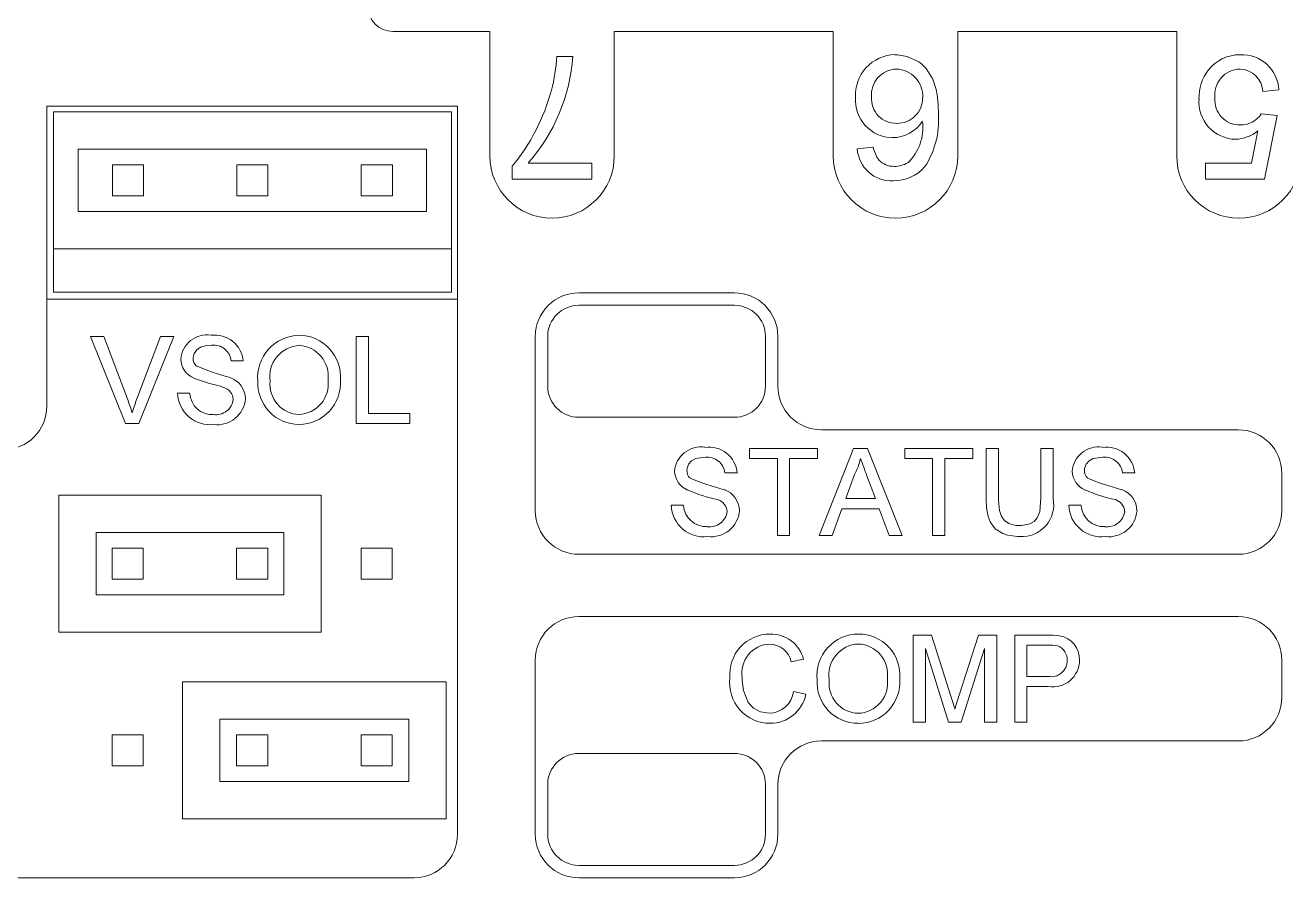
# Model space of a CAD drawing. Header units: inches. Extents: x 0.3 to 10.6, y 0.4 to 8.2.
# Drawn here: x 3.193 to 4.206, y 5.565 to 6.25 of the extents above; entities that cross this region are included whole.
import ezdxf

# ---------------------------------------------------------------- set-up
doc = ezdxf.new("R2010")
doc.units = ezdxf.units.IN
doc.header["$MEASUREMENT"] = 0

msp = doc.modelspace()

# ---------------------------------------------------------------- linework, layer by layer
at = {"color": 7, "linetype": 'Continuous', "lineweight": 15}
for p, q in [((3.4888, 6.2451), (3.5668, 6.2451)), ((3.5668, 6.2451), (3.5668, 6.1451)), ((3.6668, 6.2451), (3.8428, 6.2451)), ((3.6668, 6.1451), (3.6668, 6.2451)), ((3.8428, 6.2451), (3.8428, 6.1451)), ((3.9428, 6.2451), (4.1188, 6.2451)), ((3.9428, 6.1451), (3.9428, 6.2451)), ((4.1188, 6.2451), (4.1188, 6.1451)), ((3.6207, 6.2251), (3.6335, 6.2251)), ((4.2009, 6.1982), (4.1881, 6.1969)), ((3.2108, 6.1851), (3.5408, 6.1851)), ((3.2108, 6.0301), (3.2108, 6.1851)), ((3.216, 6.1806), (3.536, 6.1806)), ((3.216, 6.0357), (3.216, 6.1806)), ((3.536, 6.1806), (3.536, 6.0357)), ((3.5408, 6.1851), (3.5408, 6.0301)), ((4.1868, 6.179), (4.1996, 6.1777)), ((4.1996, 6.1777), (4.1893, 6.1264)), ((4.1789, 6.1393), (4.1839, 6.1652)), ((3.516, 6.1506), (3.236, 6.1506)), ((3.236, 6.1506), (3.236, 6.1006)), ((3.516, 6.1006), (3.516, 6.1506)), ((3.8621, 6.1508), (3.8749, 6.1521)), ((3.2635, 6.1381), (3.2635, 6.1131)), ((3.2885, 6.1381), (3.2635, 6.1381)), ((3.2885, 6.1131), (3.2885, 6.1381)), ((3.3635, 6.1381), (3.3635, 6.1131)), ((3.3885, 6.1381), (3.3635, 6.1381)), ((3.3885, 6.1131), (3.3885, 6.1381)), ((3.4635, 6.1381), (3.4635, 6.1131)), ((3.4885, 6.1381), (3.4635, 6.1381)), ((3.4885, 6.1131), (3.4885, 6.1381)), ((3.5848, 6.1264), (3.5848, 6.1368)), ((3.5976, 6.1393), (3.6489, 6.1393)), ((3.6489, 6.1393), (3.6489, 6.1264)), ((4.1419, 6.1264), (4.1419, 6.1393)), ((4.1419, 6.1393), (4.1789, 6.1393)), ((3.6489, 6.1264), (3.5848, 6.1264)), ((4.1893, 6.1264), (4.1419, 6.1264)), ((3.2635, 6.1131), (3.2885, 6.1131)), ((3.3635, 6.1131), (3.3885, 6.1131)), ((3.4635, 6.1131), (3.4885, 6.1131)), ((3.236, 6.1006), (3.516, 6.1006)), ((3.536, 6.0706), (3.216, 6.0706)), ((3.2108, 5.9441), (3.2108, 6.0301)), ((3.5408, 6.0301), (3.2108, 6.0301)), ((3.536, 6.0357), (3.216, 6.0357)), ((3.5408, 6.0301), (3.5408, 5.6001)), ((3.7633, 6.0351), (3.6383, 6.0351)), ((3.7633, 6.0251), (3.6383, 6.0251)), ((3.2458, 6.0001), (3.2565, 6.0001)), ((3.274, 5.9301), (3.2458, 6.0001)), ((3.2565, 6.0001), (3.2755, 5.95)), ((3.2831, 5.95), (3.3022, 6.0001)), ((3.3129, 6.0001), (3.2847, 5.9301)), ((3.3022, 6.0001), (3.3129, 6.0001)), ((3.4593, 5.9301), (3.4593, 6.0001)), ((3.4593, 6.0001), (3.4692, 6.0001)), ((3.4692, 6.0001), (3.4692, 5.9382)), ((3.6033, 6.0001), (3.6033, 5.8601)), ((3.6133, 6.0001), (3.6133, 5.9601)), ((3.7883, 5.9601), (3.7883, 6.0001)), ((3.7983, 5.9601), (3.7983, 6.0001)), ((3.3686, 5.9804), (3.3588, 5.9804)), ((3.3157, 5.9544), (3.3256, 5.9544)), ((3.4692, 5.9382), (3.5024, 5.9382)), ((3.5024, 5.9382), (3.5024, 5.9301)), ((3.2847, 5.9301), (3.274, 5.9301)), ((3.5024, 5.9301), (3.4593, 5.9301)), ((3.6383, 5.9351), (3.7633, 5.9351)), ((4.1683, 5.9251), (3.8333, 5.9251)), ((3.7754, 5.9021), (3.7754, 5.9101)), ((3.7754, 5.9101), (3.8302, 5.9101)), ((3.8302, 5.9101), (3.8302, 5.9021)), ((3.8314, 5.8401), (3.8592, 5.9101)), ((3.8592, 5.9101), (3.8703, 5.9101)), ((3.8703, 5.9101), (3.8981, 5.8401)), ((3.9002, 5.9021), (3.9002, 5.9101)), ((3.9002, 5.9101), (3.9549, 5.9101)), ((3.9549, 5.9101), (3.9549, 5.9021)), ((3.9657, 5.8699), (3.9657, 5.9101)), ((3.9657, 5.9101), (3.9756, 5.9101)), ((3.9756, 5.9101), (3.9756, 5.8703)), ((4.0097, 5.8703), (4.0097, 5.9101)), ((4.0097, 5.9101), (4.0195, 5.9101)), ((4.0195, 5.9101), (4.0195, 5.8699)), ((3.7979, 5.9021), (3.7754, 5.9021)), ((3.7979, 5.8401), (3.7979, 5.9021)), ((3.8302, 5.9021), (3.8077, 5.9021)), ((3.8077, 5.9021), (3.8077, 5.8401)), ((3.9226, 5.9021), (3.9002, 5.9021)), ((3.9226, 5.8401), (3.9226, 5.9021)), ((3.9325, 5.9021), (3.9325, 5.8401)), ((3.9549, 5.9021), (3.9325, 5.9021)), ((3.7656, 5.8904), (3.7557, 5.8904)), ((3.86, 5.8891), (3.8528, 5.8698)), ((3.8767, 5.8698), (3.8699, 5.8882)), ((4.0851, 5.8904), (4.0752, 5.8904)), ((4.2033, 5.8601), (4.2033, 5.8901)), ((3.2203, 5.8726), (3.2203, 5.7626)), ((3.4313, 5.8726), (3.2203, 5.8726)), ((3.4313, 5.7626), (3.4313, 5.8726)), ((3.8528, 5.8698), (3.8767, 5.8698)), ((3.7126, 5.8644), (3.7225, 5.8644)), ((3.8498, 5.8617), (3.8418, 5.8401)), ((3.8797, 5.8617), (3.8498, 5.8617)), ((3.8876, 5.8401), (3.8797, 5.8617)), ((4.0321, 5.8644), (4.042, 5.8644)), ((3.2503, 5.7926), (3.2503, 5.8426)), ((3.2503, 5.8426), (3.4013, 5.8426)), ((3.4013, 5.8426), (3.4013, 5.7926)), ((3.8077, 5.8401), (3.7979, 5.8401)), ((3.8418, 5.8401), (3.8314, 5.8401)), ((3.8981, 5.8401), (3.8876, 5.8401)), ((3.9325, 5.8401), (3.9226, 5.8401)), ((3.2633, 5.8301), (3.2633, 5.8051)), ((3.2883, 5.8301), (3.2633, 5.8301)), ((3.2883, 5.8051), (3.2883, 5.8301)), ((3.3633, 5.8301), (3.3633, 5.8051)), ((3.3883, 5.8301), (3.3633, 5.8301)), ((3.3883, 5.8051), (3.3883, 5.8301)), ((3.4633, 5.8301), (3.4633, 5.8051)), ((3.4883, 5.8301), (3.4633, 5.8301)), ((3.4883, 5.8051), (3.4883, 5.8301)), ((3.6383, 5.8251), (4.1683, 5.8251)), ((3.2633, 5.8051), (3.2883, 5.8051)), ((3.3633, 5.8051), (3.3883, 5.8051)), ((3.4633, 5.8051), (3.4883, 5.8051)), ((3.4013, 5.7926), (3.2503, 5.7926)), ((4.1683, 5.7751), (3.6383, 5.7751)), ((3.2203, 5.7626), (3.4313, 5.7626)), ((3.9069, 5.6901), (3.9069, 5.7601)), ((3.9069, 5.7601), (3.9218, 5.7601)), ((3.9218, 5.7601), (3.9374, 5.711)), ((3.944, 5.7119), (3.9595, 5.7601)), ((3.9595, 5.7601), (3.9742, 5.7601)), ((3.9742, 5.7601), (3.9742, 5.6901)), ((3.9886, 5.7601), (4.0143, 5.7601)), ((3.9886, 5.6901), (3.9886, 5.7601)), ((3.9353, 5.6901), (3.9168, 5.7494)), ((3.9168, 5.7494), (3.9168, 5.6901)), ((3.9643, 5.7494), (3.9457, 5.6901)), ((3.9643, 5.6901), (3.9643, 5.7494)), ((3.9985, 5.7521), (4.0152, 5.7521)), ((3.9985, 5.7269), (3.9985, 5.7521)), ((3.6033, 5.7401), (3.6033, 5.6001)), ((3.819, 5.7407), (3.8091, 5.7386)), ((4.2033, 5.7401), (4.2033, 5.7101)), ((4.0153, 5.7269), (3.9985, 5.7269)), ((3.3198, 5.7226), (3.3198, 5.6126)), ((3.5318, 5.7226), (3.3198, 5.7226)), ((3.5318, 5.6126), (3.5318, 5.7226)), ((3.8109, 5.7149), (3.8208, 5.7126)), ((4.0156, 5.7189), (3.9985, 5.7189)), ((3.9985, 5.6901), (3.9985, 5.7189)), ((3.3498, 5.6426), (3.3498, 5.6926)), ((3.3498, 5.6926), (3.5018, 5.6926)), ((3.5018, 5.6926), (3.5018, 5.6426)), ((3.9168, 5.6901), (3.9069, 5.6901)), ((3.9457, 5.6901), (3.9353, 5.6901)), ((3.9742, 5.6901), (3.9643, 5.6901)), ((3.9886, 5.6901), (3.9985, 5.6901)), ((3.2633, 5.6801), (3.2633, 5.6551)), ((3.2883, 5.6801), (3.2633, 5.6801)), ((3.2883, 5.6551), (3.2883, 5.6801)), ((3.3883, 5.6801), (3.3633, 5.6801)), ((3.3633, 5.6801), (3.3633, 5.6551)), ((3.3883, 5.6551), (3.3883, 5.6801)), ((3.4633, 5.6801), (3.4633, 5.6551)), ((3.4883, 5.6801), (3.4633, 5.6801)), ((3.4883, 5.6551), (3.4883, 5.6801)), ((3.8333, 5.6751), (4.1683, 5.6751)), ((3.7633, 5.6651), (3.6383, 5.6651)), ((3.2633, 5.6551), (3.2883, 5.6551)), ((3.3633, 5.6551), (3.3883, 5.6551)), ((3.4633, 5.6551), (3.4883, 5.6551)), ((3.5018, 5.6426), (3.3498, 5.6426)), ((3.6133, 5.6401), (3.6133, 5.6001)), ((3.7883, 5.6001), (3.7883, 5.6401)), ((3.7983, 5.6001), (3.7983, 5.6401)), ((3.3198, 5.6126), (3.5318, 5.6126)), ((3.6383, 5.5751), (3.7633, 5.5751)), ((3.5058, 5.5651), (2.9758, 5.5651)), ((3.6383, 5.5651), (3.7633, 5.5651))]:
    msp.add_line(p, q, dxfattribs=at)
at = {"color": 7, "linetype": 'Continuous', "lineweight": 15, "flags": 128}
for points in [[(3.8924, 6.2264), (3.8944, 6.2264), (3.9023, 6.2251), (3.9117, 6.2206), (3.9137, 6.2191), (3.9174, 6.2155), (3.9229, 6.2067), (3.9255, 6.1985), (3.9263, 6.1943), (3.9272, 6.1864), (3.9274, 6.1783)], [(3.3431, 5.993), (3.3391, 5.9927), (3.3342, 5.9914), (3.3312, 5.9894), (3.3291, 5.9865), (3.3283, 5.9831), (3.3283, 5.9825)], [(3.3531, 5.959), (3.3493, 5.9603), (3.3416, 5.9624), (3.3351, 5.9643), (3.3287, 5.9667)], [(3.74, 5.903), (3.738, 5.9029), (3.7323, 5.9019), (3.729, 5.9002), (3.7265, 5.8974), (3.7253, 5.894), (3.7252, 5.8925)], [(4.0595, 5.903), (4.0575, 5.9029), (4.0518, 5.9019), (4.0485, 5.9002), (4.046, 5.8974), (4.0448, 5.894), (4.0447, 5.8925)], [(3.9928, 5.8393), (3.9908, 5.8393), (3.9828, 5.8404), (3.979, 5.8417), (3.973, 5.8456), (3.9688, 5.8512), (3.9673, 5.8554), (3.966, 5.8625), (3.9657, 5.8699)], [(3.9756, 5.8703), (3.9756, 5.8683), (3.9763, 5.8603), (3.9779, 5.8555), (3.9804, 5.8521), (3.984, 5.8498), (3.9895, 5.8483), (3.992, 5.8482)], [(3.992, 5.8482), (3.994, 5.8483), (4.0007, 5.8496), (4.0042, 5.8514), (4.0068, 5.8544), (4.0087, 5.8595), (4.0097, 5.8703)], [(3.7696, 5.7257), (3.7696, 5.7237), (3.7706, 5.7157), (3.7744, 5.7059), (3.7787, 5.7014), (3.7842, 5.6985), (3.7913, 5.6973)]]:
    msp.add_lwpolyline(points, dxfattribs=at)
at = {"color": 7, "linetype": 'Continuous', "lineweight": 15}
for centre, radius, start, end in [((3.4888, 6.2651), 0.02, 180, 270), ((3.4893, 6.235), 0.1445, 318.5333, 356.1056), ((3.4868, 6.233), 0.1341, 344.8567, 356.6434), ((3.893, 6.1942), 0.0323, 91.0733, 183.4578), ((4.1693, 6.1949), 0.0315, 89.0302, 142.093), ((4.1712, 6.1968), 0.0297, 2.8201, 92.7135), ((3.894, 6.1944), 0.0205, 91.7768, 185.0393), ((3.8929, 6.1931), 0.0218, 356.905, 88.7337), ((4.1748, 6.1914), 0.0381, 143.0293, 180.8075), ((4.1701, 6.1942), 0.0207, 91.0624, 187.2253), ((4.1692, 6.196), 0.0189, 2.7567, 88.4455), ((3.4584, 6.2405), 0.1635, 320.6254, 344.9161), ((3.8909, 6.1899), 0.0302, 175.6797, 268.9556), ((3.8933, 6.1911), 0.0198, 175.644, 271.4863), ((3.8943, 6.1916), 0.0203, 268.8294, 0.8935), ((4.1667, 6.1885), 0.03, 175.4224, 268.966), ((4.1693, 6.1898), 0.0198, 174.7495, 271.0654), ((3.8901, 6.1892), 0.0294, 270.4578, 326.498), ((3.8753, 6.1682), 0.0396, 313.7281, 6.8158), ((3.8591, 6.1738), 0.0684, 326.9917, 3.8023), ((4.1703, 6.1896), 0.0196, 268.2004, 327.1617), ((4.1652, 6.188), 0.0295, 271.6954, 309.332), ((3.8896, 6.1527), 0.0276, 184.0001, 272.7724), ((3.8996, 6.1571), 0.0252, 191.3991, 217.168), ((3.6168, 6.1451), 0.05, 180, 0), ((3.8928, 6.1451), 0.05, 180, 0), ((3.8916, 6.1535), 0.0168, 223.9748, 270.626), ((3.8918, 6.158), 0.0213, 269.8285, 300.5572), ((4.1688, 6.1451), 0.05, 180, 0), ((3.8917, 6.158), 0.0328, 268.6443, 319.1726), ((3.6383, 6.0001), 0.035, 90, 180), ((3.7633, 6.0001), 0.035, 0, 90), ((3.6383, 6.0001), 0.025, 90, 180), ((3.7633, 6.0001), 0.025, 0, 90), ((3.3394, 5.9802), 0.0211, 80.9667, 175.5665), ((3.3457, 5.9781), 0.0231, 5.6297, 97.3836), ((3.4141, 5.9671), 0.0339, 90.9769, 184.8657), ((3.4131, 5.9674), 0.0337, 356.0455, 89.2416), ((3.345, 5.9792), 0.0139, 4.8051, 97.8253), ((3.4152, 5.9678), 0.0252, 93.4998, 188.3502), ((3.412, 5.968), 0.025, 353.2765, 86.3744), ((3.3351, 5.9822), 0.0167, 181.1358, 247.5335), ((3.3365, 5.9823), 0.00826, 178.2661, 225.918), ((3.4176, 6.1857), 0.2266, 247.475, 254.834), ((3.3502, 5.949), 0.0104, 2.9437, 73.6256), ((3.3521, 5.9497), 0.0183, 1.0144, 70.303), ((3.4137, 5.9627), 0.0334, 177.3776, 269.6534), ((3.4145, 5.9617), 0.0244, 174.3906, 267.632), ((3.4122, 5.9621), 0.0248, 272.924, 6.9151), ((3.4132, 5.9629), 0.0336, 270.5952, 3.6883), ((3.6383, 5.9601), 0.025, 180, 270), ((3.7633, 5.9601), 0.025, 270, 0), ((3.8333, 5.9601), 0.035, 180, 270), ((3.1428, 5.8986), 0.1423, 16.3722, 21.1788), ((3.4204, 5.8975), 0.1469, 159.0899, 163.7419), ((3.3422, 5.9556), 0.0265, 182.6736, 276.1329), ((3.3437, 5.9554), 0.0181, 183.3493, 272.882), ((3.3467, 5.9511), 0.0139, 261.218, 353.5442), ((3.3475, 5.9522), 0.0231, 263.8917, 354.5976), ((3.1758, 5.9441), 0.035, 270, 0), ((4.1683, 5.8901), 0.035, 0, 90), ((3.7364, 5.8901), 0.0212, 81.3928, 175.1404), ((3.743, 5.8886), 0.0226, 4.4471, 98.5663), ((4.0559, 5.8901), 0.0212, 81.3928, 175.1404), ((4.0625, 5.8886), 0.0226, 4.4471, 98.5663), ((3.7416, 5.8889), 0.0142, 6.1359, 96.4945), ((3.8131, 5.9138), 0.0529, 332.2187, 347.1877), ((9.2607, 7.8905), 5.7507, 200.22856, 200.37633), ((4.0611, 5.8889), 0.0142, 6.1359, 96.4945), ((3.7324, 5.8924), 0.0171, 181.8917, 246.7776), ((3.7334, 5.8923), 0.00826, 178.2661, 225.918), ((3.8033, 6.0628), 0.192, 246.8111, 255.4979), ((4.0519, 5.8924), 0.0171, 181.8917, 246.7776), ((4.0529, 5.8923), 0.00826, 178.2661, 225.918), ((4.1228, 6.0628), 0.192, 246.8111, 255.4979), ((3.7751, 5.99), 0.1236, 246.4176, 258.3012), ((3.7489, 5.8596), 0.0185, 1.2957, 70.0217), ((4.0946, 5.99), 0.1236, 246.4176, 258.3012), ((4.0684, 5.8596), 0.0185, 1.2957, 70.0217), ((3.747, 5.8589), 0.0105, 3.2732, 73.2961), ((3.9942, 5.865), 0.0258, 266.9154, 10.8019), ((4.0665, 5.8589), 0.0105, 3.2732, 73.2961), ((3.6383, 5.8601), 0.035, 180, 270), ((3.7387, 5.8652), 0.0261, 181.7575, 277.0489), ((3.7406, 5.8654), 0.0181, 183.357, 272.8744), ((3.7435, 5.8612), 0.0141, 261.6974, 353.0648), ((3.7446, 5.862), 0.0229, 263.4068, 355.0825), ((4.0582, 5.8652), 0.0261, 181.7575, 277.0489), ((4.0601, 5.8654), 0.0181, 183.357, 272.8744), ((4.063, 5.8612), 0.0141, 261.6974, 353.0648), ((4.0641, 5.862), 0.0229, 263.4068, 355.0825), ((4.1683, 5.8601), 0.035, 270, 0), ((3.6383, 5.7401), 0.035, 90, 180), ((4.1683, 5.7401), 0.035, 0, 90), ((3.7921, 5.7285), 0.0325, 90.2379, 185.0567), ((3.7925, 5.7336), 0.0274, 14.908, 91.0478), ((3.8631, 5.7275), 0.0335, 90.1637, 185.6789), ((3.8632, 5.7279), 0.0331, 354.9574, 90.3297), ((4.0151, 5.6912), 0.0689, 82.041, 90.6906), ((4.0219, 5.7409), 0.0188, 357.26, 81.4356), ((3.7928, 5.7295), 0.0235, 93.0984, 189.338), ((3.7914, 5.7349), 0.018, 11.6603, 89.7609), ((3.8641, 5.7282), 0.0248, 92.44, 189.41), ((3.862, 5.7285), 0.0245, 352.0438, 87.607), ((4.0161, 5.711), 0.0411, 79.9735, 91.2748), ((4.0193, 5.7406), 0.0115, 355.5573, 69.934), ((4.0178, 5.7397), 0.013, 259.049, 0.3363), ((4.0192, 5.74), 0.0215, 260.4651, 359.9558), ((3.7917, 5.7215), 0.0322, 172.4841, 270.9197), ((3.8627, 5.7223), 0.033, 176.6346, 270.3964), ((3.8634, 5.7213), 0.024, 173.2687, 268.7539), ((3.8621, 5.7217), 0.0244, 271.8796, 7.9596), ((3.863, 5.7225), 0.0333, 269.9503, 4.3332), ((3.7912, 5.7172), 0.0198, 270.171, 353.3496), ((3.7924, 5.7182), 0.0289, 269.6019, 348.7929), ((3.1117, 5.452), 0.8654, 16.7083, 17.4202), ((4.419, 5.559), 0.499, 162.1631, 163.4995), ((4.1683, 5.7101), 0.035, 270, 0), ((3.8333, 5.6401), 0.035, 90, 180), ((3.6383, 5.6401), 0.025, 90, 180), ((3.7633, 5.6401), 0.025, 0, 90), ((3.5058, 5.6001), 0.035, 270, 0), ((3.6383, 5.6001), 0.035, 180, 270), ((3.6383, 5.6001), 0.025, 180, 270), ((3.7633, 5.6001), 0.025, 270, 0), ((3.7633, 5.6001), 0.035, 270, 0)]:
    msp.add_arc(centre, radius, start, end, dxfattribs=at)

doc.saveas('drawing.dxf')
